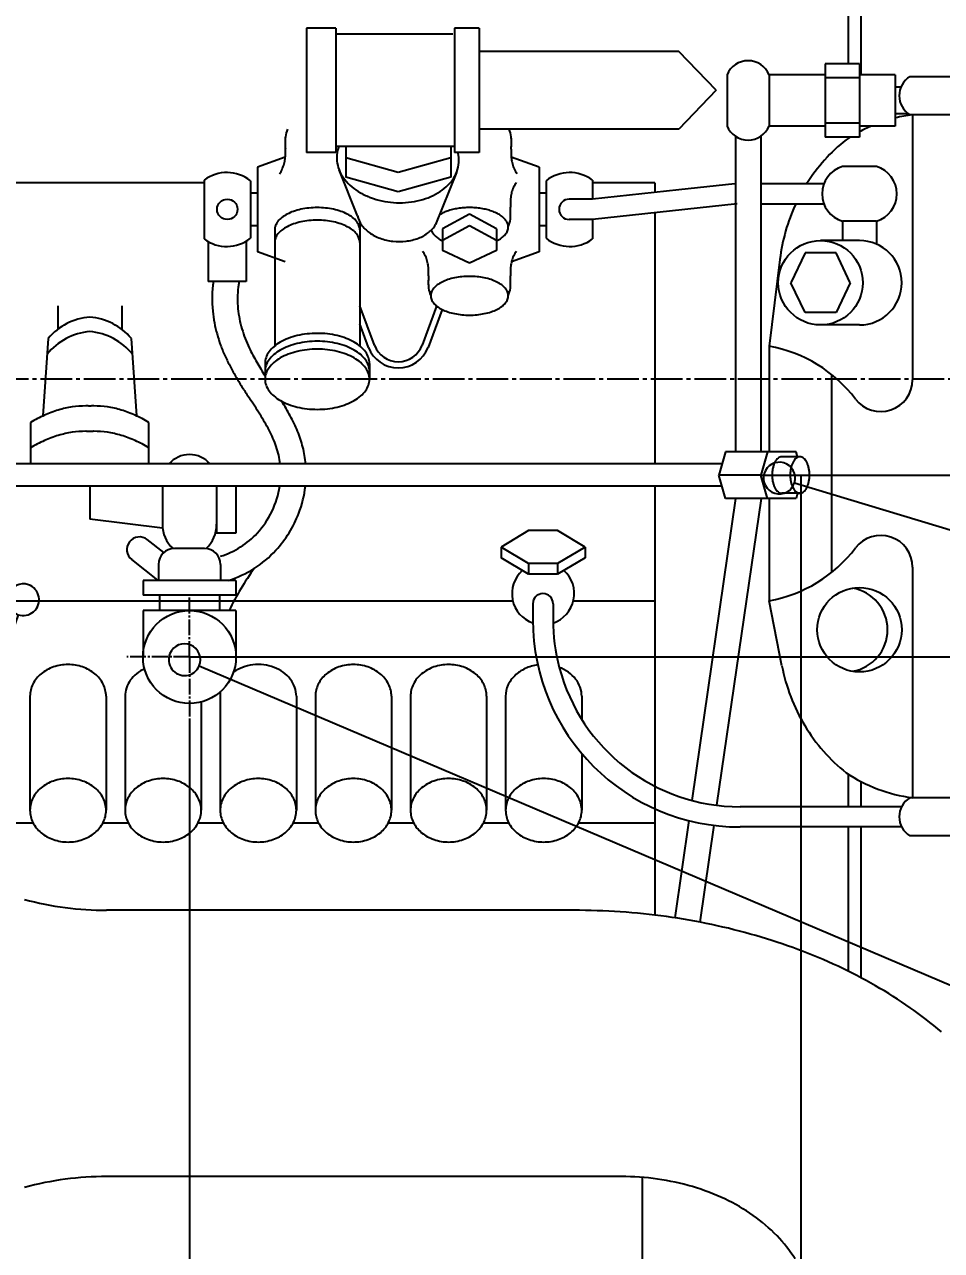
# Model space of a CAD drawing. Extents: x 138 to 6334, y 107 to 3959.
# Drawn here: x 1682.3 to 1971.5, y 722.9 to 1109.6 of the extents above; entities that cross this region are included whole.
import ezdxf

# ---------------------------------------------------------------- set-up
doc = ezdxf.new("R2010")
doc.units = 0
doc.linetypes.add('GEN7', pattern=[13.75, 10, -1.25, 1.25, -1.25])
doc.linetypes.add('GEN7A', pattern=[6.875, 5, -0.625, 0.625, -0.625])
doc.layers.get('0').update_dxf_attribs({"linetype": 'CONTINUOUS'})
doc.layers.get('DEFPOINTS').update_dxf_attribs({"linetype": 'CONTINUOUS'})
for name, color, linetype in [('5', 3, 'CONTINUOUS'), ('RASTER-7A', 4, 'GEN7A'), ('TV-0', 7, 'CONTINUOUS'), ('TV-7', 4, 'GEN7')]:
    doc.layers.add(name, color=color, linetype=linetype)
doc.styles.get("Standard").update_dxf_attribs({"font": 'geniso.shx'})
doc.dimstyles.new('GEN-ISO', dxfattribs={"dimscale": 5, "dimtxt": 3.5, "dimasz": 4, "dimexe": 1, "dimexo": 0, "dimgap": 0.6, "dimtad": 1, "dimtxsty": 'STANDARD', "dimcen": 0, "dimclrd": 256, "dimclre": 256, "dimclrt": 2, "dimazin": 3, "dimtp": 0.1, "dimtm": 0.1, "dimtfac": 0.71, "dimtdec": 3, "dimtmove": 0, "dimatfit": 3, "dimtzin": 0})

# ---------------------------------------------------------------- blocks, each defined once
blk = doc.blocks.new('*D40')
at = {"linetype": 'BYBLOCK'}
for p, q in [((2232.985593, 1017.728351), (2232.985593, 1037.728351)), ((2142.072252, 997.728351), (2237.985593, 997.728351)), ((2232.985593, 997.728351), (2232.985593, 967.518351)), ((1914.512394, 967.518351), (2237.985593, 967.518351)), ((2232.985593, 947.518351), (2232.985593, 919.240792))]:
    blk.add_line(p, q, dxfattribs=at)
for points in [[(2229.652259, 1017.728351), (2236.318926, 1017.728351), (2232.985593, 997.728351)], [(2229.652259, 947.518351), (2236.318926, 947.518351), (2232.985593, 967.518351)]]:
    blk.add_solid(points, dxfattribs=at)
at = {"layer": 'DEFPOINTS', "color": 0, "linetype": 'BYBLOCK'}
for p in [(2142.072252, 997.728351), (1914.512394, 967.518351), (2232.985593, 967.518351)]:
    blk.add_point(p, dxfattribs=at)
at = {"color": 2, "linetype": 'BYBLOCK', "insert": (2221.235593, 931.879572), "char_height": 17.5, "attachment_point": 5, "rotation": 90}
blk.add_mtext('30', dxfattribs=at)
blk = doc.blocks.new('*D44')
at = {"linetype": 'BYBLOCK'}
for p, q in [((1927.143848, 967.582246), (1927.143848, 153.931212)), ((2096.106037, 194.743568), (2096.106037, 153.931212)), ((1947.143848, 158.931212), (2076.106037, 158.931212))]:
    blk.add_line(p, q, dxfattribs=at)
for points in [[(1947.143848, 162.264545), (1947.143848, 155.597878), (1927.143848, 158.931212)], [(2076.106037, 162.264545), (2076.106037, 155.597878), (2096.106037, 158.931212)]]:
    blk.add_solid(points, dxfattribs=at)
at = {"layer": 'DEFPOINTS', "color": 0, "linetype": 'BYBLOCK'}
for p in [(1927.143848, 967.582246), (2096.106037, 194.743568), (2096.106037, 158.931212)]:
    blk.add_point(p, dxfattribs=at)
at = {"color": 2, "linetype": 'BYBLOCK', "insert": (2011.624942, 170.681212), "char_height": 17.5, "attachment_point": 5}
blk.add_mtext('169', dxfattribs=at)
blk = doc.blocks.new('*D45')
at = {"linetype": 'BYBLOCK'}
for p, q in [((2127.091499, 997.728351), (2291.824059, 997.728351)), ((2286.824059, 930.124351), (2286.824059, 977.728351)), ((1734.369394, 910.124351), (2291.824059, 910.124351))]:
    blk.add_line(p, q, dxfattribs=at)
for points in [[(2283.490725, 977.728351), (2290.157392, 977.728351), (2286.824059, 997.728351)], [(2283.490725, 930.124351), (2290.157392, 930.124351), (2286.824059, 910.124351)]]:
    blk.add_solid(points, dxfattribs=at)
at = {"layer": 'DEFPOINTS', "color": 0, "linetype": 'BYBLOCK'}
for p in [(2127.091499, 997.728351), (2286.824059, 997.728351), (1734.369394, 910.124351)]:
    blk.add_point(p, dxfattribs=at)
at = {"color": 2, "linetype": 'BYBLOCK', "insert": (2275.074059, 950.929501), "char_height": 17.5, "attachment_point": 5, "rotation": 90}
blk.add_mtext('88', dxfattribs=at)
blk = doc.blocks.new('*D94')
at = {"linetype": 'BYBLOCK'}
for p, q in [((1734.369394, 890.324584), (1734.369394, 106.602624)), ((2096.106037, 181.352789), (2096.106037, 106.602624)), ((1754.369394, 111.602624), (2076.106037, 111.602624))]:
    blk.add_line(p, q, dxfattribs=at)
for points in [[(1754.369394, 114.935957), (1754.369394, 108.269291), (1734.369394, 111.602624)], [(2076.106037, 114.935957), (2076.106037, 108.269291), (2096.106037, 111.602624)]]:
    blk.add_solid(points, dxfattribs=at)
at = {"layer": 'DEFPOINTS', "color": 0, "linetype": 'BYBLOCK'}
for p in [(1734.369394, 890.324584), (2096.106037, 181.352789), (2096.106037, 111.602624)]:
    blk.add_point(p, dxfattribs=at)
at = {"color": 2, "linetype": 'BYBLOCK', "insert": (1915.237715, 123.354346), "char_height": 17.5, "attachment_point": 5}
blk.add_mtext('362', dxfattribs=at)

msp = doc.modelspace()

# ---------------------------------------------------------------- linework, layer by layer
at = {"layer": '5'}
for points in [[(1925.161002, 965.104723, 1), (1915.588302, 967.996683, 1), (1925.161002, 965.104723), (2432.849034, 811.729657), (2525.956077, 811.729657)], [(1680.288294, 923.469, 1), (1683.567771, 932.915959, 1), (1680.288294, 923.469), (1432.443216, 209.519094), (1340.133694, 209.519094)], [(1737.40953, 907.316612, 1), (1728.206771, 911.229313, 1), (1737.40953, 907.316612), (2432.834264, 611.645582), (2524.476841, 611.645582)]]:
    msp.add_lwpolyline(points, format="xyb", dxfattribs=at)
at = {"layer": 'RASTER-7A'}
for q in [(1734.369394, 929.924119), (1714.569626, 910.124351), (1754.169161, 910.124351), (1734.369394, 890.324584)]:
    msp.add_line((1734.369394, 910.124351), q, dxfattribs=at)
at = {"layer": 'TV-0'}
for p, q in [((1946.061394, 1173.005351), (1946.061394, 1093.791351)), ((1942.061394, 1171.040351), (1942.061394, 1097.230351)), ((1780.554394, 1108.531351), (1771.219394, 1108.531351)), ((1771.219394, 1108.531351), (1771.219394, 1069.225351)), ((1780.554394, 1108.531351), (1780.554394, 1069.225351)), ((1817.404394, 1106.566351), (1780.554394, 1106.566351)), ((1817.896394, 1108.531351), (1817.896394, 1069.225351)), ((1825.757394, 1108.531351), (1817.896394, 1108.531351)), ((1825.757394, 1108.531351), (1825.757394, 1069.225351)), ((1888.647394, 1101.161351), (1825.757394, 1101.161351)), ((1900.439394, 1088.878351), (1888.647394, 1101.161351)), ((1945.642394, 1097.230351), (1934.833394, 1097.230351)), ((1934.833394, 1097.230351), (1934.833394, 1074.138351)), ((1945.642394, 1097.230351), (1945.642394, 1074.138351)), ((1903.879394, 1093.791351), (1903.879394, 1077.577351)), ((1934.833394, 1093.791351), (1917.145394, 1093.791351)), ((1917.145394, 1093.791351), (1917.145394, 1077.577351)), ((1945.642394, 1092.809351), (1934.833394, 1092.809351)), ((1956.943394, 1093.791351), (1945.642394, 1093.791351)), ((1956.943394, 1093.791351), (1956.943394, 1077.577351)), ((1982.779394, 1093.177351), (1961.568394, 1093.177351)), ((1900.439394, 1088.878351), (1888.647394, 1076.595351)), ((1958.709394, 1089.861351), (1956.943394, 1089.861351)), ((1961.068394, 1081.508351), (1956.943394, 1081.508351)), ((1982.779394, 1081.177351), (1961.568394, 1081.177351)), ((1962.347394, 1081.177351), (1962.347394, 997.542351)), ((1888.647394, 1076.595351), (1825.757394, 1076.595351)), ((1934.833394, 1077.577351), (1917.145394, 1077.577351)), ((1945.642394, 1078.560351), (1934.833394, 1078.560351)), ((1956.943394, 1077.577351), (1945.642394, 1077.577351)), ((1906.512394, 1074.371351), (1906.512394, 974.889351)), ((1914.512394, 1074.371351), (1914.512394, 974.889351)), ((1945.642394, 1074.138351), (1934.833394, 1074.138351)), ((1764.569394, 1067.750351), (1755.759394, 1064.624351)), ((1780.554394, 1069.225351), (1771.219394, 1069.225351)), ((1817.896394, 1071.190351), (1780.554394, 1071.190351)), ((1783.650394, 1071.190351), (1783.650394, 1061.437351)), ((1800.208394, 1062.948351), (1783.650394, 1067.584351)), ((1816.765394, 1067.584351), (1800.208394, 1062.948351)), ((1816.765394, 1071.190351), (1816.765394, 1061.437351)), ((1825.757394, 1069.225351), (1817.896394, 1069.225351)), ((1844.656394, 1064.624351), (1835.846394, 1067.750351)), ((1755.759394, 1064.624351), (1755.759394, 1037.915351)), ((1787.329394, 1049.316351), (1781.543394, 1063.781351)), ((1844.656394, 1064.624351), (1844.656394, 1037.915351)), ((1951.047394, 1064.803351), (1940.237394, 1064.803351)), ((1738.955394, 1059.728351), (1534.561394, 1059.728351)), ((1738.955394, 1060.558351), (1738.955394, 1041.980351)), ((1753.620394, 1060.322351), (1753.620394, 1042.217351)), ((1800.208394, 1056.801351), (1783.650394, 1061.437351)), ((1816.765394, 1061.437351), (1800.208394, 1056.801351)), ((1818.581394, 1062.981351), (1811.991394, 1046.506351)), ((1846.795394, 1060.322351), (1846.795394, 1042.217351)), ((1861.460394, 1060.558351), (1861.460394, 1054.542351)), ((1881.061394, 1059.728351), (1861.460394, 1059.728351)), ((1881.061394, 1059.728351), (1881.061394, 1056.661351)), ((1755.759394, 1056.463351), (1753.620394, 1056.463351)), ((1846.795394, 1056.463351), (1844.656394, 1056.463351)), ((1888.647394, 1057.482351), (1861.460394, 1054.542351)), ((1906.336394, 1059.394351), (1888.647394, 1057.482351)), ((1934.437394, 1059.398351), (1914.512394, 1059.398351)), ((1861.460394, 1054.542351), (1854.127394, 1054.542351)), ((1907.022394, 1053.051351), (1861.460394, 1048.125351)), ((1934.437394, 1053.011351), (1914.512394, 1053.011351)), ((1822.658394, 1049.789351), (1814.103394, 1045.182351)), ((1831.213394, 1045.182351), (1822.658394, 1049.789351)), ((1861.460394, 1048.125351), (1854.127394, 1048.125351)), ((1861.460394, 1048.125351), (1861.460394, 1041.980351)), ((1881.061394, 1050.244351), (1881.061394, 971.018351)), ((1755.759394, 1046.075351), (1753.620394, 1046.075351)), ((1761.251394, 1044.853351), (1761.251394, 1008.232351)), ((1788.066394, 1047.320351), (1788.066394, 1008.232351)), ((1822.658394, 1046.122351), (1814.103394, 1041.516351)), ((1814.103394, 1045.182351), (1814.103394, 1038.296351)), ((1831.213394, 1041.516351), (1822.658394, 1046.122351)), ((1831.213394, 1045.182351), (1831.213394, 1038.296351)), ((1846.795394, 1046.075351), (1844.656394, 1046.075351)), ((1940.237394, 1047.606351), (1940.237394, 1041.491351)), ((1951.047394, 1047.606351), (1940.237394, 1047.606351)), ((1951.047394, 1047.606351), (1951.047394, 1040.345351)), ((1740.288394, 1041.123351), (1740.288394, 1028.611351)), ((1752.288394, 1041.300351), (1752.288394, 1028.611351)), ((1945.642394, 1041.491351), (1933.359394, 1041.491351)), ((1764.506394, 1034.811351), (1755.759394, 1037.915351)), ((1822.658394, 1034.348351), (1814.103394, 1038.296351)), ((1831.213394, 1038.296351), (1822.658394, 1034.348351)), ((1844.656394, 1037.915351), (1835.909394, 1034.811351)), ((1928.478394, 1037.571351), (1924.004394, 1028.177351)), ((1938.239394, 1037.571351), (1928.478394, 1037.571351)), ((1942.713394, 1028.177351), (1938.239394, 1037.571351)), ((1920.548394, 1035.551351), (1917.145394, 1008.137351)), ((1752.288394, 1028.611351), (1740.288394, 1028.611351)), ((1750.023394, 1028.611351), (1749.720394, 1026.802351)), ((1928.478394, 1018.783351), (1924.004394, 1028.177351)), ((1942.713394, 1028.177351), (1938.239394, 1018.783351)), ((1792.696394, 1008.495351), (1788.066394, 1020.939351)), ((1692.810394, 1020.863351), (1692.810394, 1013.464351)), ((1713.038394, 1020.863351), (1713.038394, 1013.464351)), ((1812.308394, 1020.828351), (1807.719394, 1008.495351)), ((1814.034394, 1019.748351), (1809.589394, 1007.800351)), ((1938.239394, 1018.783351), (1928.478394, 1018.783351)), ((1790.827394, 1007.800351), (1788.066394, 1015.219351)), ((1945.642394, 1014.863351), (1933.359394, 1014.863351)), ((1689.818394, 1010.634351), (1688.110394, 986.156351)), ((1717.737394, 986.156351), (1716.030394, 1010.634351)), ((1917.145394, 1008.137351), (1917.145394, 974.889351)), ((1758.192394, 1002.721351), (1758.192394, 997.728351)), ((1791.124394, 1002.721351), (1791.124394, 997.728351)), ((1936.798394, 999.265351), (1936.798394, 936.755351)), ((1684.255394, 984.113351), (1684.255394, 971.018351)), ((1721.593394, 971.018351), (1721.593394, 984.113351)), ((1903.387394, 974.889351), (1901.281394, 967.518351)), ((1925.653394, 974.889351), (1903.387394, 974.889351)), ((1916.618394, 974.889351), (1914.512394, 967.518351)), ((1926.112394, 973.285351), (1925.653394, 974.889351)), ((1902.281394, 971.018351), (1609.934394, 971.018351)), ((1926.843394, 973.285351), (1921.136394, 973.285351)), ((1903.387394, 960.147351), (1901.281394, 967.518351)), ((1914.512394, 967.518351), (1901.281394, 967.518351)), ((1916.618394, 960.147351), (1914.512394, 967.518351)), ((1902.281394, 964.018351), (1609.934394, 964.018351)), ((1702.924394, 964.018351), (1702.924394, 953.597351)), ((1725.806394, 964.018351), (1725.806394, 951.973351)), ((1742.932394, 964.018351), (1742.932394, 949.223351)), ((1749.026394, 964.018351), (1749.026394, 949.223351)), ((1881.061394, 964.018351), (1881.061394, 828.700351)), ((1906.512394, 960.147351), (1892.738394, 864.878351)), ((1914.595394, 960.147351), (1900.599394, 863.339351)), ((1925.653394, 960.147351), (1903.387394, 960.147351)), ((1917.145394, 960.147351), (1917.145394, 927.883351)), ((1926.843394, 961.750351), (1921.136394, 961.750351)), ((1926.112394, 961.750351), (1925.653394, 960.147351)), ((1725.806394, 950.795351), (1702.924394, 953.597351)), ((1749.026394, 949.223351), (1742.932394, 949.223351)), ((1841.296394, 949.987351), (1832.639394, 944.793351)), ((1850.461394, 949.987351), (1841.296394, 949.987351)), ((1859.118394, 944.793351), (1850.461394, 949.987351)), ((1726.284394, 943.077351), (1721.062394, 947.139351)), ((1739.138394, 944.335351), (1729.600394, 944.335351)), ((1832.639394, 944.793351), (1832.639394, 941.433351)), ((1841.296394, 939.599351), (1832.639394, 944.793351)), ((1859.118394, 944.793351), (1850.461394, 939.599351)), ((1859.118394, 944.793351), (1859.118394, 941.433351)), ((1724.400394, 934.408351), (1716.151394, 940.824351)), ((1841.296394, 936.239351), (1832.639394, 941.433351)), ((1859.118394, 941.433351), (1850.461394, 936.239351)), ((1724.600394, 939.335351), (1724.600394, 934.253351)), ((1744.138394, 939.335351), (1744.138394, 934.253351)), ((1850.461394, 939.599351), (1841.296394, 939.599351)), ((1841.296394, 939.599351), (1841.296394, 936.239351)), ((1850.461394, 936.239351), (1841.296394, 936.239351)), ((1850.461394, 939.599351), (1850.461394, 936.239351)), ((1962.347394, 938.479351), (1962.347394, 865.728351)), ((1719.712394, 934.253351), (1719.712394, 929.670351)), ((1749.026394, 934.253351), (1719.712394, 934.253351)), ((1749.026394, 934.253351), (1749.026394, 929.670351)), ((1749.026394, 929.670351), (1719.712394, 929.670351)), ((1724.906394, 929.670351), (1724.906394, 924.781351)), ((1743.832394, 929.670351), (1743.832394, 924.781351)), ((1836.357394, 927.728351), (1534.561394, 927.728351)), ((1719.712394, 924.781351), (1719.712394, 910.124351)), ((1749.026394, 924.781351), (1719.712394, 924.781351)), ((1749.026394, 924.781351), (1749.026394, 910.124351)), ((1842.647394, 926.938351), (1842.647394, 921.817351)), ((1849.027394, 926.938351), (1849.027394, 921.817351)), ((1881.061394, 927.728351), (1855.400394, 927.728351)), ((1921.182394, 907.362351), (1917.145394, 927.883351)), ((1684.061394, 897.728351), (1684.061394, 861.760351)), ((1708.061394, 897.728351), (1708.061394, 861.760351)), ((1714.061394, 897.728351), (1714.061394, 861.760351)), ((1744.061394, 899.128351), (1744.061394, 861.760351)), ((1768.061394, 897.728351), (1768.061394, 861.760351)), ((1774.061394, 897.728351), (1774.061394, 861.760351)), ((1798.061394, 897.728351), (1798.061394, 861.760351)), ((1804.061394, 897.728351), (1804.061394, 861.760351)), ((1828.061394, 897.728351), (1828.061394, 861.760351)), ((1834.061394, 897.728351), (1834.061394, 861.760351)), ((1858.061394, 897.728351), (1858.061394, 890.459351)), ((1738.061394, 895.939351), (1738.061394, 861.760351)), ((1858.061394, 879.673351), (1858.061394, 861.760351)), ((1942.061394, 873.149351), (1942.061394, 862.876351)), ((1946.061394, 870.882351), (1946.061394, 862.876351)), ((1958.922394, 862.876351), (1907.968394, 862.876351)), ((1982.779394, 865.728351), (1961.568394, 865.728351)), ((1891.820394, 858.524351), (1887.383394, 827.838351)), ((1685.079394, 857.728351), (1677.023394, 857.728351)), ((1715.079394, 857.728351), (1707.018394, 857.728351)), ((1745.079394, 857.728351), (1736.840394, 857.728351)), ((1775.079394, 857.728351), (1767.077394, 857.728351)), ((1805.079394, 857.728351), (1796.934394, 857.728351)), ((1835.079394, 857.728351), (1826.998394, 857.728351)), ((1881.061394, 857.728351), (1856.889394, 857.728351)), ((1899.686394, 857.023351), (1895.270394, 826.482351)), ((1958.965394, 856.496351), (1907.968394, 856.496351)), ((1942.061394, 856.496351), (1942.061394, 811.011351)), ((1946.061394, 856.496351), (1946.061394, 808.964351)), ((1982.779394, 853.728351), (1961.568394, 853.728351)), ((1855.561394, 830.228351), (1708.226394, 830.228351)), ((1870.561394, 746.228351), (1708.226394, 746.228351)), ((1877.063394, 745.969351), (1877.063394, 594.440351))]:
    msp.add_line(p, q, dxfattribs=at)
for centre, radius in [((1746.288394, 1051.334351), 3.209), ((1933.359394, 1028.177351), 13.314), ((1945.642394, 918.728351), 13.314), ((1734.369394, 910.124351), 14.657)]:
    msp.add_circle(centre, radius, dxfattribs=at)
for centre, radius, start, end in [((1910.512394, 1091.027351), 7.186, 22.62, 157.38), ((1965.174394, 1087.177351), 7, 121.003, 238.997), ((1968.785394, 1032.527351), 49.074, 97.538, 103.964), ((1772.636943, 1073.242738), 8.072654, 155.461475, 173.301637), ((1827.778844, 1073.242738), 8.072654, 6.698363, 24.538525), ((1910.512394, 1080.341351), 7.186, 202.62, 337.38), ((1968.785394, 1032.527351), 49.074, 113.364, 118.137), ((1787.747129, 1072.477595), 23.219825, 178.924692, 182.133046), ((1776.788286, 1072.703269), 12.258693, 173.060634, 179.018053), ((2092.818566, 1083.706839), 328.497855, 182.109793, 182.338976), ((1823.627501, 1072.703269), 12.258693, 0.981947, 6.939366), ((1507.597222, 1083.706839), 328.497855, 357.661024, 357.890207), ((1812.668658, 1072.477595), 23.219825, 357.866954, 1.075308), ((1975.265311, 1030.393967), 54.616778, 128.262024, 147.923395), ((1968.785394, 1032.527351), 49.074, 122.014, 123.859), ((1749.548467, 1068.986979), 15.070927, 353.597369, 0.012821), ((1734.837769, 1069.077238), 29.781752, 359.832842, 2.353755), ((1790.696354, 1067.604648), 9.90572, 158.777963, 190.206727), ((1809.397359, 1066.711238), 9.912173, 338.778908, 14.692952), ((1865.578019, 1069.077238), 29.781752, 177.646245, 180.167158), ((1850.86732, 1068.986979), 15.070927, 179.987179, 186.402631), ((1753.752554, 1068.648831), 10.88621, 326.082563, 335.245004), ((1754.31353, 1068.373968), 10.261699, 335.327097, 344.718345), ((1753.614708, 1068.544088), 10.980667, 344.823114, 353.527884), ((1791.508649, 1067.76978), 10.734438, 190.305898, 205.181874), ((1846.801079, 1068.544088), 10.980667, 186.472116, 195.176886), ((1846.102258, 1068.373968), 10.261699, 195.281655, 204.672903), ((1846.663234, 1068.648831), 10.88621, 204.754996, 213.917437), ((1942.831394, 1056.204351), 8.981, 106.786, 253.214), ((1948.453394, 1056.204351), 8.981, 286.786, 73.214), ((1746.133394, 1050.865351), 12.062, 51.631, 126.523), ((1793.287027, 1068.609115), 12.700933, 205.194862, 218.472607), ((1795.42445, 1070.291223), 15.420847, 218.424879, 230.1031), ((1806.153907, 1068.595324), 13.693656, 311.902344, 324.494728), ((1808.163231, 1067.163397), 11.22631, 324.488127, 338.907607), ((1846.426474, 1053.716371), 10.891668, 146.098697, 155.261138), ((1854.282394, 1050.865351), 12.062, 53.477, 128.369), ((1797.508606, 1072.745647), 18.640692, 230.027253, 240.33354), ((1799.274094, 1075.770091), 22.142555, 240.237486, 249.399926), ((1802.509711, 1073.599702), 19.910498, 290.973489, 300.822296), ((1804.121968, 1070.900462), 16.766414, 300.817123, 311.809475), ((1846.558079, 1053.820614), 10.980667, 164.823114, 173.527884), ((1845.859258, 1053.990735), 10.261699, 155.327097, 164.718345), ((1774.643593, 1026.676009), 25.204344, 89.975448, 95.932866), ((1774.674803, 1026.676509), 25.20385, 84.088978, 90.046397), ((1800.259553, 1078.349298), 24.903576, 249.365477, 257.841386), ((1800.686007, 1080.304766), 26.905, 257.830676, 265.848812), ((1800.675333, 1080.390972), 26.990212, 265.88466, 273.902796), ((1800.752898, 1079.245287), 25.841904, 273.904114, 282.151144), ((1801.347474, 1076.538695), 23.070802, 282.122482, 291.056096), ((1822.660948, 1027.275624), 24.604817, 88.83456, 93.188516), ((1822.643048, 1027.394961), 24.485877, 84.433049, 88.787005), ((1865.357743, 1053.287964), 29.804477, 179.832008, 182.352921), ((1850.615398, 1053.378224), 15.062005, 173.595475, 180.010926), ((1507.354222, 1038.657864), 328.497855, 2.109793, 2.338976), ((1854.127394, 1051.334351), 3.209, 90, 270), ((1978.656462, 1028.436037), 58.542082, 155.178741, 173.018903), ((1768.017778, 1042.919349), 7.375624, 127.709721, 141.215868), ((1770.250123, 1040.044994), 11.015026, 117.444637, 127.750924), ((1772.250972, 1036.164528), 15.38095, 109.1499, 117.396931), ((1773.601292, 1032.343767), 19.433256, 102.113047, 109.215449), ((1774.49115, 1028.27479), 23.598374, 95.965955, 102.152397), ((1774.82739, 1028.267038), 23.606067, 77.873354, 84.059795), ((1775.717053, 1032.338211), 19.438852, 70.813884, 77.916286), ((1777.059815, 1036.167528), 15.38095, 62.603069, 70.8501), ((1779.066708, 1040.04295), 11.016719, 52.289064, 62.595352), ((1781.29501, 1042.914904), 7.381696, 38.830366, 52.336513), ((1794.839799, 1050.942377), 7.683432, 192.217749, 215.740659), ((1819.29787, 1039.560226), 11.780448, 113.733741, 120.836143), ((1820.730914, 1036.300004), 15.34172, 107.775008, 113.732427), ((1821.693928, 1033.249511), 18.540585, 102.460807, 107.731089), ((1822.310841, 1030.543411), 21.31606, 97.698343, 102.510481), ((1822.560519, 1028.801536), 23.075686, 93.150278, 97.73333), ((1822.795644, 1029.124361), 22.749836, 79.809977, 84.393028), ((1823.300011, 1031.957229), 19.872424, 74.755037, 79.796252), ((1824.212081, 1035.215145), 16.489344, 69.107673, 74.836058), ((1825.414107, 1038.30983), 13.169484, 62.547589, 69.192037), ((1826.920434, 1041.1738), 9.933593, 54.62394, 62.642076), ((1828.475815, 1043.346202), 7.261817, 44.858129, 54.706936), ((1829.964093, 1044.826141), 5.162962, 32.50201, 44.86589), ((1827.535844, 1049.122965), 8.072654, 335.461475, 353.301637), ((1823.39411, 1049.661933), 12.249094, 353.057525, 359.014944), ((1812.425658, 1049.887108), 23.219825, 358.924692, 2.133046), ((1765.103789, 1044.839379), 3.852421, 158.993809, 179.792188), ((1766.144971, 1044.423721), 4.973429, 141.210934, 158.823281), ((1768.017778, 1038.947349), 7.375624, 127.709721, 141.215868), ((1770.250123, 1036.072994), 11.015026, 117.444637, 127.750924), ((1772.250972, 1032.192528), 15.38095, 109.1499, 117.396931), ((1773.601292, 1028.371767), 19.433256, 102.113047, 109.215449), ((1774.49115, 1024.30279), 23.598374, 95.965955, 102.152397), ((1774.643593, 1022.704009), 25.204344, 89.975448, 95.932866), ((1774.674803, 1022.704509), 25.20385, 84.088978, 90.046397), ((1774.82739, 1024.295038), 23.606067, 77.873354, 84.059795), ((1775.717053, 1028.366211), 19.438852, 70.813884, 77.916286), ((1777.059815, 1032.195528), 15.38095, 62.603069, 70.8501), ((1779.066708, 1036.07095), 11.016719, 52.289064, 62.595352), ((1781.29501, 1038.942904), 7.381696, 38.830366, 52.336513), ((1783.169817, 1044.421266), 4.976697, 21.241857, 38.854204), ((1784.202101, 1044.83593), 3.864333, 0.258309, 21.056689), ((1797.176048, 1052.616358), 10.557496, 215.708503, 234.6872), ((1804.179617, 1051.322023), 9.176849, 307.549323, 328.347703), ((1814.307538, 1046.026423), 3.912264, 198.727036, 214.05939), ((1830.639852, 1046.221243), 4.329305, 319.286745, 337.354687), ((1831.093668, 1045.553329), 3.819575, 17.302766, 32.406946), ((1831.656033, 1045.784912), 3.223487, 337.557981, 359.492343), ((1831.717388, 1045.762124), 3.162012, 359.895394, 17.052008), ((1746.133394, 1051.673351), 12.062, 233.477, 308.369), ((1765.103789, 1040.867379), 3.852421, 158.993809, 179.792188), ((1766.144971, 1040.451721), 4.973429, 141.210934, 158.823281), ((1783.169817, 1040.449266), 4.976697, 21.241857, 38.854204), ((1784.202101, 1040.86393), 3.864333, 0.258309, 21.056689), ((1799.325687, 1055.589305), 14.226068, 234.543656, 250.104154), ((1800.376157, 1058.32926), 17.160059, 249.919401, 263.653923), ((1800.518435, 1059.167249), 18.008706, 263.498725, 276.77647), ((1800.749356, 1057.428208), 16.254583, 276.691494, 290.882682), ((1802.093313, 1053.992899), 12.565909, 290.740694, 307.669389), ((1815.536901, 1046.863181), 5.399369, 214.109391, 226.473271), ((1817.064308, 1048.465422), 7.612994, 226.443173, 236.29198), ((1818.803458, 1051.052725), 10.730477, 236.233746, 244.022971), ((1826.726874, 1050.671461), 10.294227, 295.838034, 305.915592), ((1828.854836, 1047.747105), 6.677602, 305.847021, 319.353168), ((1854.282394, 1051.673351), 12.062, 231.631, 306.523), ((1945.642394, 1028.177351), 13.314, 270, 90), ((1798.897054, 1032.030111), 10.883145, 24.726266, 33.888706), ((1799.45803, 1032.292647), 10.263787, 15.3137, 24.704947), ((1845.859258, 1032.298735), 10.261699, 155.327097, 164.718345), ((1846.420234, 1032.023871), 10.88621, 146.082563, 155.245004), ((1798.759208, 1032.135184), 10.979432, 6.438346, 15.143116), ((1794.692967, 1031.676802), 15.071427, 0.021096, 6.436547), ((1850.62432, 1031.685724), 15.070927, 173.597369, 180.012821), ((1846.558079, 1032.128614), 10.980667, 164.823114, 173.527884), ((1832.891629, 1028.177254), 23.219997, 177.822884, 181.031238), ((2137.963066, 1017.215864), 328.488247, 177.704597, 177.93378), ((1779.982269, 1031.618189), 29.782194, 357.602525, 0.123437), ((1820.367949, 1015.571619), 14.312726, 108.339923, 116.358059), ((1821.787487, 1011.239653), 18.871326, 101.648003, 108.292452), ((1822.467786, 1007.863179), 22.315623, 95.651002, 101.608421), ((1822.641656, 1006.304251), 23.884103, 89.969444, 95.697829), ((1822.677625, 1006.294758), 23.893605, 84.327323, 90.055707), ((1822.842002, 1007.864179), 22.315623, 78.391579, 84.348998), ((1823.531414, 1011.23254), 18.877435, 71.739611, 78.384059), ((1824.950472, 1015.566985), 14.316624, 63.679295, 71.697431), ((1865.335019, 1031.595464), 29.781752, 179.832842, 182.353755), ((1507.354222, 1016.965864), 328.497855, 2.109793, 2.338976), ((1812.425658, 1028.195108), 23.219825, 358.924692, 2.133046), ((1782.26964, 1023.080345), 40.761384, 172.199926, 185.477672), ((1781.866618, 1023.080812), 32.360927, 173.396318, 185.531669), ((1821.932786, 1027.979042), 12.259361, 181.026809, 186.984228), ((1817.781443, 1027.426779), 8.071786, 186.676319, 204.516481), ((1813.622212, 1024.068092), 3.184832, 157.899067, 179.833428), ((1814.625487, 1023.657355), 4.268925, 139.789714, 157.857656), ((1816.392617, 1022.178828), 6.572987, 126.385796, 139.891943), ((1818.387421, 1019.506007), 9.908094, 116.197069, 126.503357), ((1826.924867, 1019.503463), 9.912849, 53.513384, 63.819671), ((1828.921171, 1022.173383), 6.579195, 40.158696, 53.664843), ((1830.646164, 1023.62934), 4.321893, 22.31494, 40.155101), ((1831.683755, 1024.067512), 3.195654, 0.176409, 22.110771), ((1827.535844, 1027.429965), 8.072654, 335.461475, 353.301637), ((1823.384501, 1027.969433), 12.258693, 353.060634, 359.018053), ((1813.630452, 1024.08769), 3.193075, 180.185524, 202.119886), ((1814.674309, 1024.529049), 4.326323, 202.32931, 220.169472), ((1816.392394, 1025.981819), 6.576291, 220.185751, 233.691897), ((1828.924671, 1025.981097), 6.57609, 306.360465, 319.866612), ((1830.6923, 1024.498347), 4.268925, 319.789714, 337.857656), ((1831.697656, 1024.08453), 3.181746, 337.936364, 359.870726), ((1704.540394, 998.067351), 19.357, 94.79, 139.514), ((1701.308394, 998.067351), 19.357, 40.486, 85.21), ((1782.954266, 1023.222433), 41.456517, 185.582829, 190.624044), ((1783.158791, 1023.240805), 33.662523, 185.590708, 196.583061), ((1818.392421, 1028.646696), 9.908094, 233.496643, 243.802931), ((1820.366815, 1032.595852), 14.323241, 243.690156, 251.708292), ((1821.794487, 1036.914049), 18.871326, 251.707548, 258.351997), ((1822.465177, 1040.291024), 22.314181, 258.416005, 264.373424), ((1822.639163, 1041.860945), 23.893605, 264.327323, 270.055707), ((1822.675631, 1041.861445), 23.894097, 269.968258, 275.696642), ((1822.849502, 1040.282915), 22.30611, 275.65471, 281.612129), ((1823.5293, 1036.916049), 18.871326, 281.648003, 288.292452), ((1824.949338, 1032.591218), 14.319341, 288.329042, 296.347178), ((1826.929867, 1028.644151), 9.903341, 296.213825, 306.520113), ((1785.117551, 1023.694245), 43.669752, 190.709185, 195.521323), ((1791.632814, 1025.802844), 42.515321, 196.632853, 205.337624), ((1704.540394, 993.484351), 19.357, 94.79, 141.133), ((1701.308394, 993.484351), 19.357, 38.867, 85.21), ((1787.615784, 1024.441671), 46.276915, 195.58527, 200.168321), ((1769.623741, 997.851913), 13.334535, 119.737781, 130.501466), ((1771.822292, 994.052088), 17.724508, 110.88233, 119.815944), ((1773.572165, 989.506657), 22.595116, 103.359341, 110.91964), ((1774.40017, 986.042352), 26.156994, 96.497178, 103.37061), ((1774.40017, 983.546352), 26.156994, 96.497178, 103.37061), ((1774.623153, 984.44787), 27.766498, 89.937599, 96.582047), ((1774.623153, 981.95187), 27.766498, 89.937599, 96.582047), ((1774.692248, 984.44837), 27.766009, 83.435728, 90.080176), ((1774.692248, 981.95237), 27.766009, 83.435728, 90.080176), ((1774.915444, 986.035526), 26.163773, 76.650533, 83.523965), ((1774.915444, 983.539526), 26.163773, 76.650533, 83.523965), ((1775.74369, 989.50159), 22.60013, 69.104399, 76.664698), ((1777.499796, 994.049687), 17.724818, 60.23045, 69.164064), ((1779.687047, 997.846298), 13.343257, 49.524871, 60.288557), ((1793.007686, 1026.413646), 52.018102, 200.159559, 204.284409), ((1807.559312, 1033.290106), 60.113922, 205.291142, 210.10328), ((1765.045112, 1002.27336), 6.928503, 143.96402, 160.664764), ((1767.136301, 1000.747871), 9.516974, 130.437698, 143.943845), ((1767.136301, 998.251871), 9.516974, 130.437698, 143.943845), ((1769.624241, 995.350606), 13.338896, 119.724608, 130.488293), ((1771.822792, 989.065488), 17.718706, 110.891218, 119.824832), ((1771.816392, 991.561988), 17.715957, 110.872456, 119.80607), ((1773.572165, 984.513657), 22.595116, 103.359341, 110.91964), ((1773.579733, 987.010157), 22.597352, 103.377716, 110.938016), ((1774.40017, 981.049352), 26.156994, 96.497178, 103.37061), ((1774.623153, 979.45487), 27.766498, 89.937599, 96.582047), ((1774.692248, 979.45537), 27.766009, 83.435728, 90.080176), ((1774.915444, 981.042526), 26.163773, 76.650533, 83.523965), ((1775.74369, 987.00559), 22.60013, 69.104399, 76.664698), ((1775.74369, 984.50859), 22.60013, 69.104399, 76.664698), ((1777.493396, 991.553187), 17.727563, 60.211691, 69.145305), ((1777.499796, 989.056687), 17.724818, 60.23045, 69.164064), ((1779.692354, 995.349798), 13.340193, 49.543605, 60.307291), ((1782.176486, 998.248426), 9.522755, 36.093692, 49.599839), ((1782.180709, 1000.744926), 9.519638, 36.111095, 49.617242), ((1784.269676, 1002.272547), 6.931705, 19.385636, 36.08638), ((1800.208394, 1011.291351), 10.009, 200.41, 339.59), ((1800.208394, 1011.291351), 8.015, 200.41, 339.59), ((1909.529394, 965.062351), 43.743, 37.182, 79.974), ((1803.213614, 1031.110096), 63.252508, 204.360074, 207.797563), ((1818.022671, 1039.055717), 80.058139, 207.885243, 210.635309), ((1846.568309, 1055.957601), 105.230615, 210.127674, 212.877739), ((1763.805175, 1002.713466), 5.612787, 160.713216, 179.919509), ((1763.808131, 1000.216966), 5.615742, 160.71836, 179.924653), ((1765.045112, 999.77736), 6.928503, 143.96402, 160.664764), ((1767.136301, 995.754871), 9.516974, 130.437698, 143.943845), ((1769.624241, 992.853606), 13.338896, 119.724608, 130.488293), ((1779.687047, 992.853298), 13.343257, 49.524871, 60.288557), ((1782.180709, 995.751926), 9.519638, 36.111095, 49.617242), ((1784.273082, 999.776047), 6.928658, 19.398887, 36.09963), ((1785.493381, 1002.713511), 5.631018, 0.079774, 19.286068), ((1785.490426, 1000.217011), 5.633973, 0.074648, 19.280941), ((1841.871186, 1053.160326), 107.765384, 210.626522, 212.689114), ((1763.808131, 997.720966), 5.615742, 160.71836, 179.924653), ((1765.041706, 997.28086), 6.925455, 143.950786, 160.651529), ((1784.269676, 997.279547), 6.931705, 19.385636, 36.08638), ((1785.493381, 997.720511), 5.631018, 0.079774, 19.286068), ((1956.361128, 1126.448221), 243.703061, 212.652978, 213.569706), ((1763.823907, 997.739147), 5.631523, 180.109834, 199.316127), ((1765.048112, 998.177155), 6.931705, 199.385636, 216.08638), ((1767.136579, 999.700554), 9.516746, 216.092332, 229.598479), ((1782.180986, 999.697609), 9.514085, 310.456484, 323.962631), ((1784.275582, 998.179249), 6.927056, 323.925572, 340.626316), ((1785.509157, 997.732781), 5.615239, 340.748506, 359.9548), ((1952.347394, 997.542351), 10, 217.182, 0), ((1506.881095, 827.165903), 296.299501, 32.58346, 33.729366), ((1769.630241, 1002.608712), 13.347619, 229.538027, 240.301713), ((1771.817991, 1006.400015), 17.724818, 240.23045, 249.164064), ((1697.148482, 948.746541), 78.501966, 28.470861, 32.366599), ((1777.494495, 1006.397615), 17.724508, 290.88233, 299.815944), ((1779.693547, 1002.603097), 13.338896, 299.724608, 310.488293), ((1706.110877, 947.510759), 42.631114, 114.197063, 120.841512), ((1703.131729, 954.185248), 35.321961, 106.666467, 114.226767), ((1701.901775, 958.36691), 30.963225, 98.458326, 106.705357), ((1701.5717, 960.75063), 28.556892, 89.801984, 98.506754), ((1701.570209, 960.7948), 28.512728, 87.277768, 89.79868), ((1704.278578, 960.7948), 28.512728, 90.20132, 92.722232), ((1704.277087, 960.75063), 28.556892, 81.493246, 90.198016), ((1703.946513, 958.373845), 30.956439, 73.29184, 81.538871), ((1702.716059, 954.185248), 35.321961, 65.773233, 73.333533), ((1699.737411, 947.502145), 42.638766, 59.163845, 65.808293), ((1698.035854, 949.36958), 69.420949, 27.748479, 32.560617), ((1773.574098, 1010.948113), 22.60013, 249.104399, 256.664698), ((1722.665289, 962.606115), 49.464152, 22.262145, 28.448586), ((1774.401844, 1014.40585), 26.155557, 256.647387, 263.520819), ((1774.62454, 1016.001333), 27.766009, 263.435728, 270.080176), ((1774.693634, 1016.001833), 27.766498, 269.937599, 276.582047), ((1774.917118, 1014.415676), 26.16521, 276.494027, 283.367459), ((1775.745122, 1010.935478), 22.587869, 283.36501, 290.925309), ((1703.131729, 946.182248), 35.321961, 106.666467, 114.226767), ((1701.901275, 950.370845), 30.956439, 98.461129, 106.70816), ((1701.5712, 952.741061), 28.563463, 89.801026, 98.505796), ((1701.570209, 952.7918), 28.512728, 87.277768, 89.79868), ((1704.278578, 952.7918), 28.512728, 90.20132, 92.722232), ((1704.277087, 952.74763), 28.556892, 81.493246, 90.198016), ((1703.946513, 950.370845), 30.956439, 73.29184, 81.538871), ((1702.716059, 946.182248), 35.321961, 65.773233, 73.333533), ((1726.305879, 964.300095), 37.450499, 18.965323, 27.670093), ((1733.123239, 966.87599), 38.168117, 14.259531, 22.277667), ((1706.110877, 939.507759), 42.631114, 114.197063, 120.841512), ((1699.737411, 939.499145), 42.638766, 59.163845, 65.808293), ((1735.685138, 967.608392), 27.505323, 7.119441, 18.797662), ((1736.908631, 967.842592), 34.261265, 5.318519, 14.252133), ((1734.369394, 965.408351), 8.563, 40.927, 139.073), ((1926.48699, 967.950843), 8.363791, 160.65532, 167.757723), ((1924.689462, 968.594799), 6.454448, 152.287428, 160.763337), ((1923.095387, 969.443871), 4.648389, 141.880304, 152.415301), ((1921.953007, 970.350351), 3.190086, 128.516933, 142.02308), ((1921.32888, 971.13687), 2.186023, 111.170945, 128.555443), ((1921.137589, 971.603823), 1.681529, 90.040728, 110.839108), ((1932.19399, 967.950843), 8.363791, 160.65532, 167.757723), ((1930.396462, 968.594799), 6.454448, 152.287428, 160.763337), ((1928.802387, 969.443871), 4.648389, 141.880304, 152.415301), ((1927.660007, 970.350351), 3.190086, 128.516933, 142.02308), ((1927.03638, 971.133599), 2.188892, 111.127824, 128.512321), ((1926.845089, 971.606548), 1.678804, 90.057859, 110.856238), ((1926.840698, 971.611997), 1.673357, 69.109333, 89.907713), ((1926.654449, 971.13787), 2.182735, 51.595186, 68.979683), ((1926.024281, 970.348129), 3.19308, 38.031124, 51.537271), ((1924.8824, 969.445871), 4.648389, 27.584699, 38.119696), ((1923.295073, 968.597299), 6.448242, 19.260611, 27.73652), ((1921.491298, 967.945786), 8.365992, 12.295475, 19.397877), ((1928.919889, 967.511927), 10.839496, 174.019196, 179.976614), ((1928.919889, 967.520775), 10.839496, 180.023386, 185.980804), ((1927.888456, 967.630498), 9.801328, 167.664861, 174.080312), ((1934.627389, 967.521536), 10.838996, 174.069988, 180.027407), ((1934.627389, 967.511167), 10.838996, 179.972593, 185.930012), ((1933.595456, 967.630498), 9.801328, 167.664861, 174.080312), ((1920.099253, 967.633998), 9.792506, 5.927982, 12.343433), ((1919.058899, 967.515927), 10.839496, 0.023386, 5.980804), ((1919.04929, 967.524275), 10.849105, 354.021857, 359.979276), ((1735.009297, 968.37355), 28.189561, 334.183687, 351.112382), ((1735.451794, 968.257412), 35.732934, 338.995668, 353.186856), ((1927.888456, 967.402205), 9.801328, 185.919688, 192.335139), ((1926.48749, 967.089916), 8.365992, 192.295475, 199.397877), ((1924.683715, 966.438404), 6.448242, 199.260611, 207.73652), ((1923.096887, 965.595254), 4.651345, 207.641058, 218.176055), ((1933.595956, 967.411126), 9.802749, 185.971254, 192.386705), ((1932.19499, 967.081859), 8.363791, 192.242277, 199.34468), ((1930.390715, 966.438404), 6.448242, 199.260611, 207.73652), ((1928.803887, 965.595254), 4.651345, 207.641058, 218.176055), ((1924.877977, 965.592331), 4.652965, 321.916685, 332.451682), ((1923.296073, 966.441404), 6.448242, 332.26348, 340.739389), ((1921.484241, 967.093416), 8.373757, 340.617205, 347.719608), ((1920.099753, 967.396783), 9.791091, 347.708193, 354.123645), ((1921.950784, 964.683851), 3.187066, 218.030717, 231.536864), ((1921.327609, 963.898333), 2.184377, 231.519815, 248.904312), ((1921.138589, 963.42643), 1.676081, 249.126575, 269.924955), ((1927.657784, 964.683851), 3.187066, 218.030717, 231.536864), ((1927.034609, 963.898333), 2.184377, 231.519815, 248.904312), ((1926.845589, 963.42643), 1.676081, 249.126575, 269.924955), ((1926.838974, 963.429655), 1.679309, 270.150798, 290.949177), ((1926.653178, 963.899333), 2.184377, 291.095688, 308.480185), ((1926.025781, 964.685351), 3.190086, 308.516933, 322.02308), ((1734.651248, 968.455863), 28.547838, 317.647174, 334.347917), ((1734.561939, 968.522961), 36.658913, 317.626626, 339.106721), ((1736.167394, 951.973351), 10.36, 180, 227.499), ((1732.572394, 951.973351), 10.36, 312.501, 0), ((1718.606394, 943.982351), 4, 52.125, 232.125), ((1736.521284, 966.825861), 26.067798, 302.421569, 317.525749), ((1952.347394, 938.479351), 10, 0, 142.818), ((1729.600394, 939.335351), 5, 90, 180), ((1739.138394, 939.335351), 5, 0, 90), ((1736.096276, 967.71071), 27.042835, 287.300574, 302.17655), ((1736.710615, 966.60062), 33.775971, 302.246851, 317.579205), ((1909.529394, 970.958351), 43.743, 280.026, 322.818), ((1736.187667, 967.510934), 34.824931, 287.299427, 302.175403), ((1820.07825, 890.063449), 81.017557, 143.633772, 154.626125), ((1845.878394, 930.128351), 9.82, 131.97, 250.829), ((1845.878394, 930.128351), 9.82, 288.75, 48.03), ((1845.837394, 926.938351), 3.19, 0, 180), ((1941.172394, 918.728351), 13.314, 279.664, 80.336), ((1907.968394, 921.817351), 65.321, 180, 270), ((1907.968394, 921.817351), 58.941, 180, 194.703), ((1695.42784, 895.277087), 12.341979, 108.731604, 129.529983), ((1696.043254, 893.607819), 14.12054, 89.942627, 108.921325), ((1696.081007, 893.606327), 14.122044, 71.117107, 90.095804), ((1696.691672, 895.275138), 12.345471, 50.493763, 71.292142), ((1725.285972, 895.48192), 12.093533, 114.966707, 129.157895), ((1755.523126, 895.064527), 12.572819, 110.717329, 125.593305), ((1755.988549, 893.844998), 13.878138, 96.770598, 110.733467), ((1756.060394, 893.444258), 14.284573, 83.132739, 96.867261), ((1756.136322, 893.845498), 13.877161, 69.283031, 83.245899), ((1756.588172, 895.048708), 12.591909, 54.393381, 69.269357), ((1757.607862, 896.483756), 10.831487, 37.886411, 54.35917), ((1785.42784, 895.277087), 12.341979, 108.731604, 129.529983), ((1786.043254, 893.607819), 14.12054, 89.942627, 108.921325), ((1786.081007, 893.606327), 14.122044, 71.117107, 90.095804), ((1786.691672, 895.275138), 12.345471, 50.493763, 71.292142), ((1815.42784, 895.277087), 12.341979, 108.731604, 129.529983), ((1816.043254, 893.607819), 14.12054, 89.942627, 108.921325), ((1816.081007, 893.606327), 14.122044, 71.117107, 90.095804), ((1816.691672, 895.275138), 12.345471, 50.493763, 71.292142), ((1845.172924, 895.679423), 11.867058, 114.692969, 133.899263), ((1845.964627, 893.966038), 13.754509, 97.323191, 114.707688), ((1846.635913, 895.136996), 12.492613, 54.657676, 69.761856), ((1907.968394, 921.817351), 58.941, 194.703, 270), ((1847.648273, 896.526525), 10.773571, 38.073959, 54.774702), ((1978.037086, 918.244505), 57.886763, 190.835527, 210.951821), ((1692.643125, 897.702408), 8.58177, 153.35984, 179.826792), ((1693.990882, 896.990951), 10.105507, 129.430935, 153.180599), ((1698.132661, 896.991196), 10.104754, 26.858134, 50.607799), ((1699.465406, 897.69903), 8.596038, 0.19544, 26.662391), ((1723.161904, 897.499487), 9.137025, 144.715636, 161.872249), ((1724.295412, 896.697022), 10.525834, 129.153531, 144.714029), ((1758.823944, 897.434356), 9.287958, 19.569454, 37.865139), ((1782.643125, 897.702408), 8.58177, 153.35984, 179.826792), ((1783.990882, 896.990951), 10.105507, 129.430935, 153.180599), ((1788.132661, 896.991196), 10.104754, 26.858134, 50.607799), ((1789.465406, 897.69903), 8.596038, 0.19544, 26.662391), ((1812.643125, 897.702408), 8.58177, 153.35984, 179.826792), ((1813.990882, 896.990951), 10.105507, 129.430935, 153.180599), ((1818.132661, 896.991196), 10.104754, 26.858134, 50.607799), ((1819.465406, 897.69903), 8.596038, 0.19544, 26.662391), ((1842.591938, 897.711307), 8.530561, 155.909152, 179.885524), ((1843.71036, 897.190295), 9.764256, 133.862658, 155.79702), ((1848.760369, 897.399756), 9.35961, 19.768384, 38.064069), ((1722.490419, 897.723967), 8.429027, 161.902255, 179.970197), ((1759.592961, 897.717767), 8.468439, 0.071611, 19.505463), ((1849.628796, 897.724311), 8.432598, 0.02745, 19.688822), ((1976.08094, 917.093311), 55.617096, 210.971205, 221.277493), ((1974.606133, 915.845555), 53.685603, 221.315082, 231.850079), ((1695.430565, 859.308587), 12.343327, 108.742835, 129.541215), ((1696.043254, 857.639819), 14.12054, 89.942627, 108.921325), ((1696.078016, 857.637827), 14.122539, 71.104968, 90.083665), ((1696.694396, 859.306638), 12.344123, 50.504996, 71.303376), ((1725.430565, 859.308587), 12.343327, 108.742835, 129.541215), ((1726.043254, 857.639819), 14.12054, 89.942627, 108.921325), ((1726.078016, 857.637827), 14.122539, 71.104968, 90.083665), ((1726.694396, 859.306638), 12.344123, 50.504996, 71.303376), ((1755.430565, 859.308587), 12.343327, 108.742835, 129.541215), ((1756.043254, 857.639819), 14.12054, 89.942627, 108.921325), ((1756.078016, 857.637827), 14.122539, 71.104968, 90.083665), ((1756.694396, 859.306638), 12.344123, 50.504996, 71.303376), ((1785.430565, 859.308587), 12.343327, 108.742835, 129.541215), ((1786.043254, 857.639819), 14.12054, 89.942627, 108.921325), ((1786.078016, 857.637827), 14.122539, 71.104968, 90.083665), ((1786.694396, 859.306638), 12.344123, 50.504996, 71.303376), ((1815.430565, 859.308587), 12.343327, 108.742835, 129.541215), ((1816.043254, 857.639819), 14.12054, 89.942627, 108.921325), ((1816.078016, 857.637827), 14.122539, 71.104968, 90.083665), ((1816.694396, 859.306638), 12.344123, 50.504996, 71.303376), ((1845.430565, 859.308587), 12.343327, 108.742835, 129.541215), ((1846.043254, 857.639819), 14.12054, 89.942627, 108.921325), ((1846.078016, 857.637827), 14.122539, 71.104968, 90.083665), ((1846.694396, 859.306638), 12.344123, 50.504996, 71.303376), ((1968.785394, 914.378351), 49.074, 236.141, 262.462), ((1693.990882, 861.021951), 10.105507, 129.430935, 153.180599), ((1698.130283, 861.022696), 10.10665, 26.849515, 50.59918), ((1723.990882, 861.021951), 10.105507, 129.430935, 153.180599), ((1728.130283, 861.022696), 10.10665, 26.849515, 50.59918), ((1753.990882, 861.021951), 10.105507, 129.430935, 153.180599), ((1758.130283, 861.022696), 10.10665, 26.849515, 50.59918), ((1783.990882, 861.021951), 10.105507, 129.430935, 153.180599), ((1788.130283, 861.022696), 10.10665, 26.849515, 50.59918), ((1813.990882, 861.021951), 10.105507, 129.430935, 153.180599), ((1818.130283, 861.022696), 10.10665, 26.849515, 50.59918), ((1843.990882, 861.021951), 10.105507, 129.430935, 153.180599), ((1848.130283, 861.022696), 10.10665, 26.849515, 50.59918), ((1692.640999, 861.733908), 8.579646, 153.356459, 179.82341), ((1699.467532, 861.73053), 8.593914, 0.198821, 26.665773), ((1722.640999, 861.733908), 8.579646, 153.356459, 179.82341), ((1729.467532, 861.73053), 8.593914, 0.198821, 26.665773), ((1752.640999, 861.733908), 8.579646, 153.356459, 179.82341), ((1759.467532, 861.73053), 8.593914, 0.198821, 26.665773), ((1782.640999, 861.733908), 8.579646, 153.356459, 179.82341), ((1789.467532, 861.73053), 8.593914, 0.198821, 26.665773), ((1812.640999, 861.733908), 8.579646, 153.356459, 179.82341), ((1819.467532, 861.73053), 8.593914, 0.198821, 26.665773), ((1842.640999, 861.733908), 8.579646, 153.356459, 179.82341), ((1849.467532, 861.73053), 8.593914, 0.198821, 26.665773), ((1965.174394, 859.728351), 7, 121.003, 238.997), ((1692.657382, 861.789673), 8.596038, 180.19544, 206.662391), ((1699.479663, 861.786294), 8.58177, 333.35984, 359.826792), ((1722.657382, 861.789673), 8.596038, 180.19544, 206.662391), ((1729.479663, 861.786294), 8.58177, 333.35984, 359.826792), ((1752.657382, 861.789673), 8.596038, 180.19544, 206.662391), ((1759.479663, 861.786294), 8.58177, 333.35984, 359.826792), ((1782.657382, 861.789673), 8.596038, 180.19544, 206.662391), ((1789.479663, 861.786294), 8.58177, 333.35984, 359.826792), ((1812.657382, 861.789673), 8.596038, 180.19544, 206.662391), ((1819.479663, 861.786294), 8.58177, 333.35984, 359.826792), ((1842.657382, 861.789673), 8.596038, 180.19544, 206.662391), ((1849.479663, 861.786294), 8.58177, 333.35984, 359.826792), ((1693.992505, 862.497007), 10.10665, 206.849515, 230.59918), ((1695.428391, 864.213065), 12.344123, 230.504996, 251.303376), ((1696.692223, 864.211116), 12.343327, 288.742835, 309.541215), ((1698.131905, 862.497751), 10.105507, 309.430935, 333.180599), ((1723.992505, 862.497007), 10.10665, 206.849515, 230.59918), ((1725.428391, 864.213065), 12.344123, 230.504996, 251.303376), ((1726.692223, 864.211116), 12.343327, 288.742835, 309.541215), ((1728.131905, 862.497751), 10.105507, 309.430935, 333.180599), ((1753.992505, 862.497007), 10.10665, 206.849515, 230.59918), ((1755.428391, 864.213065), 12.344123, 230.504996, 251.303376), ((1756.692223, 864.211116), 12.343327, 288.742835, 309.541215), ((1758.131905, 862.497751), 10.105507, 309.430935, 333.180599), ((1783.992505, 862.497007), 10.10665, 206.849515, 230.59918), ((1785.428391, 864.213065), 12.344123, 230.504996, 251.303376), ((1786.692223, 864.211116), 12.343327, 288.742835, 309.541215), ((1788.131905, 862.497751), 10.105507, 309.430935, 333.180599), ((1813.992505, 862.497007), 10.10665, 206.849515, 230.59918), ((1815.428391, 864.213065), 12.344123, 230.504996, 251.303376), ((1816.692223, 864.211116), 12.343327, 288.742835, 309.541215), ((1818.131905, 862.497751), 10.105507, 309.430935, 333.180599), ((1843.992505, 862.497007), 10.10665, 206.849515, 230.59918), ((1845.428391, 864.213065), 12.344123, 230.504996, 251.303376), ((1846.692223, 864.211116), 12.343327, 288.742835, 309.541215), ((1848.131905, 862.497751), 10.105507, 309.430935, 333.180599), ((1696.04178, 865.882375), 14.122044, 251.117107, 270.095804), ((1696.082525, 865.880384), 14.120043, 269.930487, 288.909185), ((1726.04178, 865.882375), 14.122044, 251.117107, 270.095804), ((1726.082525, 865.880384), 14.120043, 269.930487, 288.909185), ((1756.04178, 865.882375), 14.122044, 251.117107, 270.095804), ((1756.082525, 865.880384), 14.120043, 269.930487, 288.909185), ((1786.04178, 865.882375), 14.122044, 251.117107, 270.095804), ((1786.082525, 865.880384), 14.120043, 269.930487, 288.909185), ((1816.04178, 865.882375), 14.122044, 251.117107, 270.095804), ((1816.082525, 865.880384), 14.120043, 269.930487, 288.909185), ((1846.04178, 865.882375), 14.122044, 251.117107, 270.095804), ((1846.082525, 865.880384), 14.120043, 269.930487, 288.909185), ((1708.226394, 930.228351), 100, 255, 270), ((1855.495973, 614.465623), 215.762739, 86.08689, 89.982627), ((1855.317631, 614.856278), 215.385262, 82.136729, 86.032467), ((1857.201037, 628.655125), 201.458494, 78.005588, 82.130439), ((1857.820564, 631.487184), 198.559518, 73.885774, 78.010625), ((1861.647291, 644.961342), 184.552646, 69.512129, 73.866085), ((1866.383874, 657.380501), 171.261221, 64.95924, 69.542292), ((1871.74669, 668.739824), 158.699723, 60.165431, 64.977569), ((1877.55659, 679.017725), 146.893607, 55.095609, 60.136824), ((1887.059043, 692.717269), 130.221123, 49.576048, 55.075387), ((1708.226394, 646.228351), 100, 90, 105), ((1870.537206, 664.433823), 81.794532, 81.964921, 89.983057), ((1871.389338, 669.943302), 76.220066, 73.544379, 82.020288), ((1873.25373, 675.887591), 69.991205, 64.696041, 73.629655), ((1877.31614, 684.348536), 60.605732, 54.900416, 64.749223), ((1882.691127, 691.905652), 51.33226, 43.966362, 54.958714), ((1888.699173, 697.682699), 42.997352, 31.619786, 43.983666)]:
    msp.add_arc(centre, radius, start, end, dxfattribs=at)
at = {"layer": 'TV-7'}
msp.add_line((2151.081394, 997.728351), (505.821394, 997.728351), dxfattribs=at)

# ---------------------------------------------------------------- dimensions: what is measured, and where the dimension line sits
at = {"layer": '5'}
for base, p1, p2, picture, middle in [((2232.985593, 967.518351), (2142.072252, 997.728351), (1914.512394, 967.518351), '*D40', (2232.985593, 931.879572)), ((2286.824059, 997.728351), (1734.369394, 910.124351), (2127.091499, 997.728351), '*D45', (2286.824059, 950.929501))]:
    dim = msp.add_linear_dim(base=base, p1=p1, p2=p2, angle=90, dimstyle='GEN-ISO', override={"dimdec": 0, "dimpost": '<>'}, dxfattribs=at)
    dim.commit()
    dim.dimension.update_dxf_attribs({"geometry": picture, "text_midpoint": middle, "dimtype": 160})
for base, p1, p2, picture, middle in [((2096.106037, 158.931212), (1927.143848, 967.582246), (2096.106037, 194.743568), '*D44', (2011.624942, 170.681212)), ((2096.106037, 111.602624), (1734.369394, 890.324584), (2096.106037, 181.352789), '*D94', (1915.237715, 123.354346))]:
    dim = msp.add_linear_dim(base=base, p1=p1, p2=p2, dimstyle='GEN-ISO', override={"dimdec": 0, "dimpost": '<>'}, dxfattribs=at)
    dim.commit()
    dim.dimension.update_dxf_attribs({"geometry": picture, "text_midpoint": middle})

doc.saveas('drawing.dxf')
